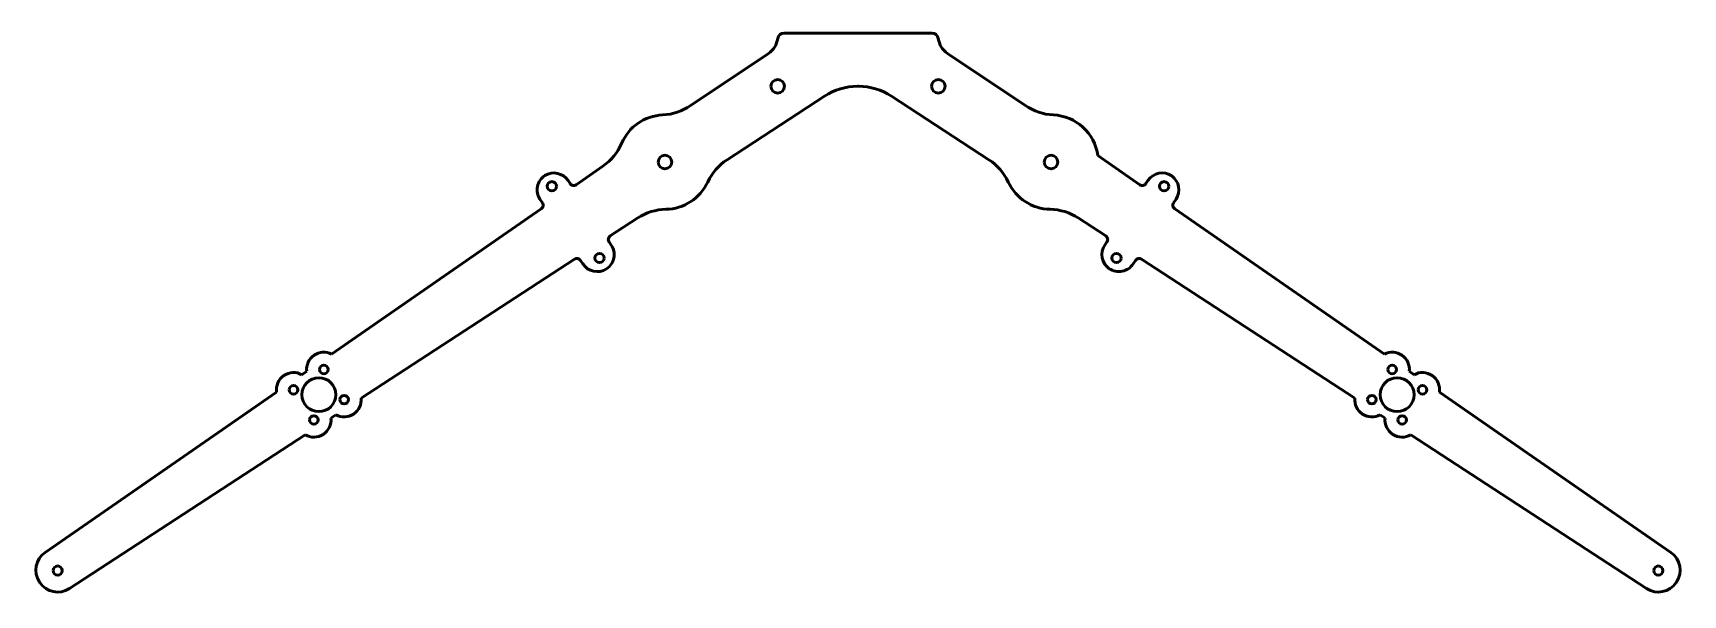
# Model space of a CAD drawing. Header units: millimetres. Extents: x 18 to 402, y 95 to 226.
import ezdxf

# ---------------------------------------------------------------- set-up
doc = ezdxf.new("R2010")
doc.units = ezdxf.units.MM
doc.header["$LTSCALE"] = 0.75
doc.layers.add('Visible', color=7, linetype='Continuous', lineweight=50)

msp = doc.modelspace()

# ---------------------------------------------------------------- linework, layer by layer
at = {"layer": 'Visible', "extrusion": (0, 2.966e-13, -1)}
for p, q in [((227.410518, 225.723067, 1.25), (192.97977, 225.723067, 1.25)), ((172.004667, 209.412557, 1.25), (189.320371, 220.974896, 1.25)), ((248.385621, 209.412557, 1.25), (231.069917, 220.974896, 1.25)), ((210.071908, 213.309804, 1.25), (210.31838, 213.309804, 1.25)), ((171.181979, 208.842967, 1.25), (172.004667, 209.412557, 1.25)), ((179.674723, 196.20443, 1.25), (202.425846, 211.037453, 1.25)), ((240.715565, 196.20443, 1.25), (217.964442, 211.037453, 1.25)), ((249.208309, 208.842967, 1.25), (248.385621, 209.412557, 1.25)), ((275.90079, 190.362352, 1.25), (266.091483, 197.153854, 1.25)), ((144.489498, 190.362352, 1.25), (150.736663, 194.687595, 1.25)), ((142.616262, 191.334334, 1.25), (143.089454, 190.62797, 1.25)), ((277.772715, 191.332378, 1.25), (277.300834, 190.62797, 1.25)), ((87.499659, 150.905275, 1.25), (136.376395, 184.745222, 1.25)), ((136.640121, 186.120729, 1.25), (136.076805, 186.968719, 1.25)), ((283.750167, 186.120729, 1.25), (284.314786, 186.97068, 1.25)), ((332.890629, 150.905275, 1.25), (284.013893, 184.745222, 1.25)), ((158.843606, 182.62319, 1.25), (152.458992, 178.460621, 1.25)), ((261.546682, 182.62319, 1.25), (267.931296, 178.460621, 1.25)), ((152.17433, 177.066375, 1.25), (152.677276, 176.315595, 1.25)), ((268.215958, 177.066375, 1.25), (267.712699, 176.315127, 1.25)), ((144.141003, 173.037551, 1.25), (94.413325, 140.616654, 1.25)), ((146.078432, 171.912723, 1.25), (145.520112, 172.753194, 1.25)), ((274.312167, 171.913193, 1.25), (274.870176, 172.753194, 1.25)), ((276.249284, 173.037551, 1.25), (325.976963, 140.616654, 1.25)), ((80.574485, 146.110611, 1.25), (81.717432, 146.901934, 1.25)), ((339.815803, 146.110611, 1.25), (338.672856, 146.901934, 1.25)), ((20.741829, 104.685302, 1.25), (74.691186, 142.037292, 1.25)), ((399.648459, 104.685302, 1.25), (345.699102, 142.037292, 1.25)), ((88.521988, 136.775686, 1.25), (87.357474, 136.016459, 1.25)), ((331.8683, 136.775686, 1.25), (333.032814, 136.016459, 1.25)), ((81.363157, 132.108351, 1.25), (26.395781, 96.271334, 1.25)), ((339.027131, 132.108351, 1.25), (393.994507, 96.271334, 1.25)), ((19.514983, 97.671055, 1.25), (19.437943, 97.785702, 1.25)), ((400.952345, 97.785702, 1.25), (400.875305, 97.671055, 1.25))]:
    msp.add_line(p, q, dxfattribs=at)
for centre, radius in [((-191.47977, 213.309804, -1.25), 1.575), ((-228.910518, 213.309804, -1.25), 1.575), ((-165.195144, 195.647268, -1.25), 1.575), ((-255.195144, 195.647268, -1.25), 1.575), ((-85.693797, 147.33612, -1.25), 1), ((-334.696491, 147.33612, -1.25), 1), ((-78.65091, 142.603496, -1.25), 1), ((-84.538666, 141.448364, -1.25), 3.95), ((-335.851622, 141.448364, -1.25), 3.95), ((-341.739378, 142.603496, -1.25), 1), ((-90.426422, 140.293232, -1.25), 1), ((-329.963866, 140.293232, -1.25), 1), ((-83.383534, 135.560608, -1.25), 1), ((-337.006754, 135.560608, -1.25), 1), ((-23.665044, 100.45978, -1.25), 1.075), ((-396.725244, 100.45978, -1.25), 1.075)]:
    msp.add_circle(centre, radius, dxfattribs=at)
at = {"layer": 'Visible'}
for centre in [(138.854768, 190.015833, 1.25), (281.53552, 190.015833, 1.25), (149.963358, 173.293467, 1.25), (270.42693, 173.293467, 1.25)]:
    msp.add_circle(centre, 1.075, dxfattribs=at)
for centre, radius, start, end in [((186.543789, 225.133092, 1.25), 5, 303.732509, 351.951933), ((233.846499, 225.133092, 1.25), 5, 188.048067, 236.267491), ((210.071908, 199.309804, 1.25), 14, 90, 123.103098), ((210.31838, 199.309804, 1.25), 14, 56.896902, 90), ((164.06654, 219.120152, 1.25), 12.5, 272.752729, 304.696902), ((256.323748, 219.120152, 1.25), 12.5, 235.303098, 267.247271), ((143.621225, 204.96478, 1.25), 12.5, 304.696902, 336.641076), ((186.501564, 185.733315, 1.25), 12.5, 123.103098, 155.047271), ((233.888724, 185.733315, 1.25), 12.5, 24.952729, 56.896902), ((143.920263, 191.184527, 1.25), 1, 213.818025, 304.696902), ((276.470025, 191.184527, 1.25), 1, 235.303098, 326.181975), ((135.80716, 185.567397, 1.25), 1, 304.696902, 33.595902), ((165.670447, 172.152076, 1.25), 12.5, 91.158924, 123.103098), ((254.719841, 172.152076, 1.25), 12.5, 56.896902, 88.841076), ((284.583128, 185.567397, 1.25), 1, 146.404098, 235.303098), ((153.00514, 177.622932, 1.25), 1, 123.103098, 213.818025), ((267.385148, 177.622932, 1.25), 1, 326.181975, 56.896902), ((144.687151, 172.199862, 1.25), 1, 33.595902, 123.103098), ((275.703137, 172.199862, 1.25), 1, 56.896902, 146.404098)]:
    msp.add_arc(centre, radius, start, end, dxfattribs=at)
at = {"layer": 'Visible', "extrusion": (0, 2.966e-13, -1)}
for centre, radius, start, end in [((-192.97977, 224.223067, -1.25), 1.5, 8.048067, 90), ((-227.410518, 224.223067, -1.25), 1.5, 90, 171.951933), ((-165.195144, 195.647268, -1.25), 11, 23.358924, 87.247271), ((-255.195144, 195.647268, -1.25), 11, 92.752729, 172.127896), ((-139.408648, 189.182047, -1.25), 4, 326.404098, 56.418285), ((-139.293025, 189.108106, -1.25), 4, 58.384262, 146.181975), ((-281.095953, 189.10615, -1.25), 4, 33.818025, 123.581715), ((-280.982942, 189.184008, -1.25), 4, 125.547544, 213.595902), ((-165.195144, 195.647268, -1.25), 11, 204.952729, 268.841076), ((-255.195144, 195.647268, -1.25), 11, 271.158924, 335.047271), ((-149.354038, 174.089367, -1.25), 4, 146.181975, 236.402498), ((-271.035936, 174.088899, -1.25), 4, 304.559262, 33.818025), ((-149.410276, 174.126051, -1.25), 4, 237.364288, 326.404098), ((-270.980324, 174.126521, -1.25), 4, 213.595902, 303.597502), ((-85.693797, 147.33612, -1.25), 4, 353.768457, 116.837739), ((-334.696491, 147.33612, -1.25), 4, 63.162261, 186.231543), ((-78.65091, 142.603496, -1.25), 4, 351.862395, 118.743801), ((-341.739378, 142.603496, -1.25), 4, 61.256199, 188.137605), ((-90.426422, 140.293232, -1.25), 4, 175.362261, 298.431543), ((-329.963866, 140.293232, -1.25), 4, 241.568457, 4.637739), ((-83.383534, 135.560608, -1.25), 4, 173.456199, 300.337605), ((-337.006754, 135.560608, -1.25), 4, 239.662395, 6.543801), ((-23.588005, 100.574428, -1.25), 5, 326.1, 55.303098), ((-396.802283, 100.574428, -1.25), 5, 124.696902, 213.9), ((-23.665044, 100.45978, -1.25), 5, 236.896902, 326.1), ((-396.725244, 100.45978, -1.25), 5, 213.9, 303.103098)]:
    msp.add_arc(centre, radius, start, end, dxfattribs=at)

doc.saveas('drawing.dxf')
